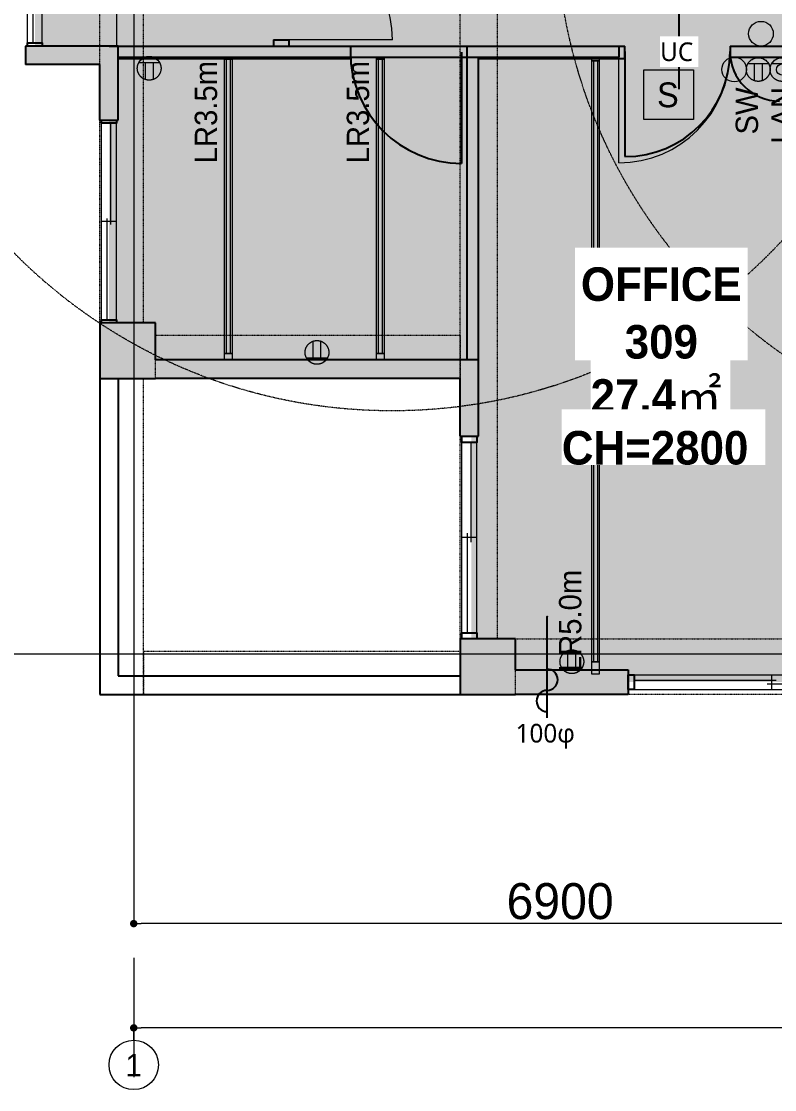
# Model space of a CAD drawing. Header units: millimetres. Extents: x -376000 to 292178, y -193032 to 188048.
# Drawn here: x -82738 to -76643, y 53324 to 61974 of the extents above; entities that cross this region are included whole.
import ezdxf

# ---------------------------------------------------------------- set-up
doc = ezdxf.new("R2010")
doc.units = ezdxf.units.MM
doc.header["$PDMODE"] = 1
doc.header["$PDSIZE"] = -2
for name, pattern in [('VW-01 短破線', [2.116125, 1.058062, -1.058062]), ('ラインタイプ-1', [2.116531, 1.058062, -1.058469]), ('ラインタイプ-28', [1.058161, 0.705383, -0.352778]), ('ラインタイプ-6', [5.291531, 3.175, -1.058062, 0.352704, -0.705764])]:
    doc.linetypes.add(name, pattern=pattern)
for name, color, linetype, lineweight in [('01_基準-寸法', 7, 'Continuous', 5), ('02_既存平面-内部建具・サッシ', 7, 'Continuous', 18), ('07_文字・記号', 7, 'Continuous', 9), ('_セキュリティー (2D)', 7, 'Continuous', 5), ('_塗（エリア） (2D)', 7, 'Continuous', 5), ('_塗（壁） (2D)', 7, 'Continuous', 5), ('_天井プロット (2D)', 7, 'Continuous', 5), ('_平面図(既存部) (2D)', 7, 'Continuous', 5), ('_平面図（新設） (2D)', 7, 'Continuous', 5), ('_文字・記号 (2D)', 7, 'Continuous', 5), ('_梁 (2D)', 7, 'Continuous', 5), ('_解体部 (2D)', 7, 'Continuous', 5), ('一般', 7, 'Continuous', 5), ('天伏図', 7, 'Continuous', 5)]:
    doc.layers.add(name, color=color, linetype=linetype, lineweight=lineweight)
for name, color, linetype, lineweight, true_color in [('02_0.25', 1, 'Continuous', 25, 0xff0000), ('03_0.15', 7, 'Continuous', 15, 0x990099), ('04_0.10', 7, 'Continuous', 9, 0x0099ff), ('05_0.05点線', 9, 'ラインタイプ-28', 5, 0x808080), ('06一点鎖線', 7, 'ラインタイプ-6', 9, 0x9999ff), ('08_ハッチ・色', 7, 'Continuous', 5, 0x888888)]:
    doc.layers.add(name, color=color, linetype=linetype, lineweight=lineweight, true_color=true_color)
doc.styles.add('Hiragino Kaku Gothic Pro W3', font='', dxfattribs={"bigfont": 'Hiragino Kaku Gothic Pro W3'})
doc.styles.add('Hiragino Sans W3', font='', dxfattribs={"bigfont": 'Hiragino Sans W3'})
doc.styles.add('Yu Gothic UI Semilight', font='Yu Gothic UI Semilight.ttf')
doc.styles.add('ＭＳ Ｐゴシック', font='MS PGothic.ttf')
doc.styles.add('ＭＳ Ｐゴシック (bold)', font='')
doc.styles.get('Hiragino Kaku Gothic Pro W3').set_extended_font_data('Hiragino Kaku Gothic Pro W3')
doc.styles.get('Hiragino Sans W3').set_extended_font_data('Hiragino Sans W3')
doc.styles.get('ＭＳ Ｐゴシック (bold)').set_extended_font_data('ＭＳ Ｐゴシック', bold=True)
doc.dimstyles.new('RGT', dxfattribs={"dimtxt": 161.781684, "dimasz": 0.999939, "dimexe": 0, "dimexo": 1, "dimgap": 0.5, "dimtad": 1, "dimdsep": 46, "dimtxsty": 'Hiragino Sans W3', "dimblk": 'DOT', "dimblk1": 'DOT', "dimblk2": 'DOT', "dimcen": 0, "dimazin": 0, "dimtfac": 1, "dimtix": 1, "dimtmove": 0, "dimatfit": 0, "dimldrblk": 'VW_FILLEDARROW', "dimfxl": 1, "dimfrac": 2, "dimtolj": 1, "dimarcsym": 0})

# ---------------------------------------------------------------- blocks, each defined once
blk = doc.blocks.new('塗（エリア） (2D)')
at = {"layer": '08_ハッチ・色', "linetype": 'Continuous', "lineweight": 0, "true_color": 0xd9d2ae, "transparency": 33554559}
blk.add_hatch(color=9, dxfattribs=at).paths.add_polyline_path([(-80628.7, 63568.6), (-80628.7, 63568.6), (-80628.7, 65273.6), (-79028.7, 65273.6), (-79028.7, 63568.6), (-61391.2, 63568.6), (-61397.5, 67757), (-59260, 67757), (-59253.7, 65248.6), (-57028.7, 65248.6), (-57028.7, 65248.6), (-54053.7, 65248.6), (-54053.7, 63528.1), (-54028.7, 63528.1), (-54028.7, 61728.1), (-80628.7, 61728.1)])
at = {"layer": '08_ハッチ・色', "linetype": 'Continuous', "lineweight": 0, "true_color": 0xf1ff98, "transparency": 33554559}
blk.add_hatch(color=51, dxfattribs=at).paths.add_polyline_path([(-82078.7, 64128.6), (-80628.7, 64128.6), (-80628.7, 61723.6), (-82628.7, 61723.6), (-82628.7, 63598.6), (-82078.7, 63598.6)])
at = {"layer": '08_ハッチ・色', "linetype": 'Continuous', "lineweight": 0, "true_color": 0x98d8ff, "transparency": 33554559}
blk.add_hatch(color=141, dxfattribs=at).paths.add_polyline_path([(-79097.4, 56623.6), (-75191.2, 56623.6), (-75191.2, 61728.1), (-82028.7, 61728.1), (-82028.7, 59158.1), (-79097.4, 59158.1)])
blk = doc.blocks.new('塗（壁） (2D)')
at = {"layer": '02_0.25', "linetype": 'Continuous', "lineweight": 0, "true_color": 0xaaaaaa}
for points in [[(-82703.7, 61623.6), (-82703.7, 61773.6), (-82103.7, 61773.6), (-82103.7, 61623.6)], [(-81953.7, 61173.6), (-82103.7, 61173.6), (-82103.7, 61773.6), (-81953.7, 61773.6)], [(-82103.7, 59533.1), (-81653.7, 59533.1), (-81653.7, 59083.1), (-82103.7, 59083.1)], [(-79038.4, 59233.1), (-79038.4, 59083.1), (-81653.7, 59083.1), (-81653.7, 59233.1)], [(-79188.4, 59083.1), (-79038.4, 59083.1), (-79038.4, 58614), (-79188.4, 58614)]]:
    blk.add_hatch(color=253, dxfattribs=at).paths.add_polyline_path(points)
at = {"layer": '08_ハッチ・色', "linetype": 'Continuous', "lineweight": 0}
blk.add_hatch(color=120, dxfattribs=at).paths.add_polyline_path([(-80566.2, 61773.6), (-80691.2, 61773.6), (-80691.2, 61823.6), (-80566.2, 61823.6)])
at = {"layer": '08_ハッチ・色', "color": 141}
for points in [[(-77903.7, 61683.6), (-77903.7, 61773.6), (-81953.7, 61683.6), (-81953.7, 61773.6)], [(-74363.7, 61683.6), (-74363.7, 61773.6), (-77003.7, 61683.6), (-77003.7, 61773.6)]]:
    blk.add_solid(points, dxfattribs=at)
at = {"layer": '08_ハッチ・色', "color": 253, "linetype": 'Continuous', "true_color": 0xaaaaaa}
for points in [[(-79188.4, 56523.6), (-78738.4, 56523.6), (-79188.4, 56973.6), (-78738.4, 56973.6)], [(-77828.7, 56523.6), (-77828.7, 56723.6), (-78738.4, 56523.6), (-78738.4, 56723.6)]]:
    blk.add_solid(points, dxfattribs=at)
blk = doc.blocks.new('グループ-31')
at = {"layer": '02_0.25', "flags": 128}
for points in [[(-1162.5, 60), (-1113.1, 60), (-1113.1, -60), (-1162.5, -60)], [(1113.1, 60), (1162.5, 60), (1162.5, -60), (1113.1, -60)]]:
    blk.add_lwpolyline(points, close=True, dxfattribs=at)
at = {"layer": '03_0.15'}
for p, q in [((-1113.1, 15), (37, 15)), ((0, -60), (0, 60)), ((-37, -15), (1113.1, -15))]:
    blk.add_line(p, q, dxfattribs=at)
at = {"layer": '04_0.10'}
for p, q in [((-1113.1, 60), (1113.1, 60)), ((-1113.1, -60), (1113.1, -60))]:
    blk.add_line(p, q, dxfattribs=at)
blk = doc.blocks.new('シンボル-2')
at = {"layer": '02_0.25', "color": 7}
blk.add_blockref('グループ-31', (0, 0), dxfattribs=at)
blk = doc.blocks.new('グループ-40')
at = {"layer": '02_0.25', "flags": 128}
for points in [[(-82088.7, 61148.6), (-82088.7, 61173.6), (-81968.7, 61173.6), (-81968.7, 61148.6)], [(-82088.7, 59533.1), (-82088.7, 59558.1), (-81968.7, 59558.1), (-81968.7, 59533.1)]]:
    blk.add_lwpolyline(points, close=True, dxfattribs=at)
at = {"layer": '03_0.15'}
for p, q in [((-82013.7, 60328.6), (-82013.7, 61148.6)), ((-82043.7, 59558.1), (-82043.7, 60378.6)), ((-81968.7, 60353.3), (-82088.7, 60353.3))]:
    blk.add_line(p, q, dxfattribs=at)
at = {"layer": '04_0.10'}
for p, q in [((-82088.7, 59558.1), (-82088.7, 61148.6)), ((-81968.7, 59558.1), (-81968.7, 61148.6))]:
    blk.add_line(p, q, dxfattribs=at)
blk = doc.blocks.new('グループ-43')
at = {"layer": '02_0.25', "flags": 128}
for points in [[(-82688.7, 63498.6), (-82688.7, 63523.6), (-82568.7, 63523.6), (-82568.7, 63498.6)], [(-82688.7, 61773.6), (-82688.7, 61798.6), (-82568.7, 61798.6), (-82568.7, 61773.6)]]:
    blk.add_lwpolyline(points, close=True, dxfattribs=at)
at = {"layer": '03_0.15'}
for p, q in [((-82613.7, 62636.1), (-82613.7, 63498.6)), ((-82568.7, 62660.7), (-82688.7, 62660.7)), ((-82643.7, 61798.6), (-82643.7, 62686.1))]:
    blk.add_line(p, q, dxfattribs=at)
at = {"layer": '04_0.10'}
for p, q in [((-82688.7, 61798.6), (-82688.7, 63498.6)), ((-82568.7, 61798.6), (-82568.7, 63498.6))]:
    blk.add_line(p, q, dxfattribs=at)
blk = doc.blocks.new('グループ-44')
at = {"layer": '02_0.25', "flags": 128}
for points in [[(-79173.4, 58564), (-79173.4, 58614), (-79053.4, 58614), (-79053.4, 58564)], [(-79173.4, 56973.6), (-79173.4, 57023.6), (-79053.4, 57023.6), (-79053.4, 56973.6)]]:
    blk.add_lwpolyline(points, close=True, dxfattribs=at)
at = {"layer": '03_0.15'}
for p, q in [((-79098.4, 57756.8), (-79098.4, 58564)), ((-79053.4, 57793.8), (-79173.4, 57793.8)), ((-79128.4, 57023.6), (-79128.4, 57830.8))]:
    blk.add_line(p, q, dxfattribs=at)
at = {"layer": '04_0.10'}
for p, q in [((-79173.4, 57023.6), (-79173.4, 58564)), ((-79053.4, 57023.6), (-79053.4, 58564))]:
    blk.add_line(p, q, dxfattribs=at)
blk = doc.blocks.new('平面図(既存部) (2D)')
at = {"layer": '02_0.25'}
for p, q in [((-81953.728, 61773.559), (-82703.728, 61773.559)), ((-82703.728, 61773.559), (-82703.728, 61623.559)), ((-81953.728, 61173.559), (-81953.728, 61773.559)), ((-82103.728, 61623.559), (-82703.728, 61623.559)), ((-82103.728, 61173.559), (-82103.728, 61623.559)), ((-82103.728, 61173.559), (-81953.728, 61173.559)), ((-81653.728, 59533.106), (-82103.728, 59533.106)), ((-82103.728, 59533.106), (-82103.728, 59083.106)), ((-81653.728, 59233.106), (-81653.728, 59533.106)), ((-79038.438, 59233.106), (-81653.728, 59233.106)), ((-79038.438, 58614.012), (-79038.438, 59233.106)), ((-82103.728, 59083.106), (-82103.728, 56523.559)), ((-82103.728, 59083.106), (-81653.728, 59083.106)), ((-81953.728, 59083.106), (-81953.728, 56673.559)), ((-79188.438, 59083.106), (-81653.728, 59083.106)), ((-79188.438, 58614.012), (-79188.438, 59083.106)), ((-79188.438, 58614.012), (-79038.438, 58614.012)), ((-78738.438, 56973.559), (-79188.438, 56973.559)), ((-79188.438, 56973.559), (-79188.438, 56523.559)), ((-78738.438, 56723.559), (-78738.438, 56973.559)), ((-81953.728, 56673.559), (-79188.438, 56673.559)), ((-78738.438, 56723.559), (-77828.728, 56723.559)), ((-77828.728, 56723.559), (-77828.728, 56523.559)), ((-82103.728, 56523.559), (-79188.438, 56523.559)), ((-79188.438, 56523.559), (-78738.438, 56523.559)), ((-77828.728, 56523.559), (-78738.438, 56523.559))]:
    blk.add_line(p, q, dxfattribs=at)
at = {"layer": '06一点鎖線'}
for p, q in [((-81828.728, 72925.18), (-81828.728, 54925.18)), ((-50528.728, 56848.559), (-85528.728, 56848.559))]:
    blk.add_line(p, q, dxfattribs=at)
at = {"layer": '02_0.25', "color": 7}
for name in ['グループ-43', 'グループ-44']:
    blk.add_blockref(name, (0, 0), dxfattribs=at)
at = {"layer": '04_0.10', "color": 7}
for name, p in [('グループ-40', (0, 0)), ('シンボル-2', (-76666.228, 56623.559))]:
    blk.add_blockref(name, p, dxfattribs=at)
blk = doc.blocks.new('解体部 (2D)')
at = {"layer": '02_0.25'}
for p, q in [((-81975.942, 61773.559), (-80075.942, 61773.559)), ((-80075.942, 61773.559), (-80075.942, 61673.559)), ((-79130.792, 59233.13), (-79130.792, 61773.583)), ((-79130.792, 61773.583), (-77853.728, 61773.559)), ((-77853.728, 61673.559), (-77853.728, 61773.559)), ((-81953.728, 61673.559), (-80075.942, 61673.559)), ((-79175.942, 61723.559), (-79175.942, 60823.559)), ((-79038.438, 59233.106), (-79038.438, 61673.607)), ((-79038.438, 61673.607), (-77853.728, 61673.559)), ((-77853.728, 61728.559), (-77853.728, 60878.559))]:
    blk.add_line(p, q, dxfattribs=at)
for centre, radius, start, end in [((-79175.942, 61723.559), 900, 180, 270), ((-77853.728, 61728.559), 850, 270, 0), ((-76603.728, 61728.559), 400, 180, 270)]:
    blk.add_arc(centre, radius, start, end, dxfattribs=at)
blk = doc.blocks.new('グループ-464')
at = {"layer": '04_0.10'}
blk.add_line((-77903.7, 60828.6), (-77903.7, 61728.6), dxfattribs=at)
blk.add_arc((-77903.7, 61728.6), 900, 270, 0, dxfattribs=at)
blk = doc.blocks.new('グループ-824')
at = {"layer": '04_0.10'}
blk.add_line((-79736.2, 61823.6), (-80636.2, 61823.6), dxfattribs=at)
blk.add_arc((-80636.2, 61823.6), 900, 0, 90, dxfattribs=at)
blk = doc.blocks.new('平面図（新設） (2D)')
at = {"layer": '02_0.25'}
for p, q in [((-82028.728, 61773.559), (-77903.728, 61773.559)), ((-80698.728, 61823.559), (-80573.728, 61823.559)), ((-80698.728, 61823.559), (-80698.728, 61773.559)), ((-80573.728, 61823.559), (-80573.728, 61773.559)), ((-77903.728, 61773.559), (-77903.728, 61683.559)), ((-77003.728, 61773.559), (-74363.728, 61773.559)), ((-77003.728, 61773.559), (-77003.728, 61683.559)), ((-81953.728, 61683.559), (-77903.728, 61683.559)), ((-77003.728, 61683.559), (-74363.728, 61683.559))]:
    blk.add_line(p, q, dxfattribs=at)
at = {"layer": '04_0.10', "flags": 128}
blk.add_lwpolyline([(-82568.728, 63523.559), (-81968.728, 63523.559), (-81968.728, 61773.559), (-82568.728, 61773.559)], close=True, dxfattribs=at)
at = {"layer": '04_0.10'}
for name in ['グループ-824', 'グループ-464']:
    blk.add_blockref(name, (0, 0), dxfattribs=at)
blk = doc.blocks.new('2口コンセント')
at = {"layer": '07_文字・記号', "linetype": 'Continuous', "lineweight": 0, "true_color": 0x63c3ff}
blk.add_hatch(color=151, dxfattribs=at).paths.add_polyline_path([(96, 0), (95.8, -6.4), (95.2, -12.6), (94.2, -18.8), (92.8, -24.9), (91, -30.8), (88.8, -36.6), (86.2, -42.4), (83.1, -48), (79.8, -53.4), (76.1, -58.5), (72.2, -63.4), (67.9, -67.9), (63.4, -72.2), (58.5, -76.1), (53.4, -79.8), (48, -83.1), (42.4, -86.2), (36.6, -88.8), (30.8, -91), (24.9, -92.8), (18.8, -94.2), (12.6, -95.2), (6.4, -95.8), (0, -96), (-6.4, -95.8), (-12.6, -95.2), (-18.8, -94.2), (-24.9, -92.8), (-30.8, -91), (-36.6, -88.8), (-42.4, -86.2), (-48, -83.1), (-53.4, -79.8), (-58.5, -76.1), (-63.4, -72.2), (-67.9, -67.9), (-72.2, -63.4), (-76.1, -58.5), (-79.8, -53.4), (-83.1, -48), (-86.2, -42.4), (-88.8, -36.6), (-91, -30.8), (-92.8, -24.9), (-94.2, -18.8), (-95.2, -12.6), (-95.8, -6.4), (-96, 0), (-95.8, 6.4), (-95.2, 12.6), (-94.2, 18.8), (-92.8, 24.9), (-91, 30.8), (-88.8, 36.6), (-86.2, 42.4), (-83.1, 48), (-79.8, 53.4), (-76.1, 58.5), (-72.2, 63.4), (-67.9, 67.9), (-63.4, 72.2), (-58.5, 76.1), (-53.4, 79.8), (-48, 83.1), (-42.4, 86.2), (-36.6, 88.8), (-30.8, 91), (-24.9, 92.8), (-18.8, 94.2), (-12.6, 95.2), (-6.4, 95.8), (0, 96), (6.4, 95.8), (12.6, 95.2), (18.8, 94.2), (24.9, 92.8), (30.8, 91), (36.6, 88.8), (42.4, 86.2), (48, 83.1), (53.4, 79.8), (58.5, 76.1), (63.4, 72.2), (67.9, 67.9), (72.2, 63.4), (76.1, 58.5), (79.8, 53.4), (83.1, 48), (86.2, 42.4), (88.8, 36.6), (91, 30.8), (92.8, 24.9), (94.2, 18.8), (95.2, 12.6), (95.8, 6.4)])
at = {"layer": '07_文字・記号', "linetype": 'Continuous', "lineweight": 0}
h = blk.add_hatch(color=7, dxfattribs=at)
edge = h.paths.add_edge_path()
edge.add_arc((0, 0), 96, 27.81814, 90)
edge.add_arc((0, 0), 96, 90, 152.18186)
edge.add_line((-84.9, 44.8), (84.9, 44.8))
at = {"layer": '07_文字・記号', "color": 7, "linetype": 'Continuous', "lineweight": 5}
for p, q in [((-32, 44.8), (-32, -90.5)), ((32, 44.8), (32, -90.5))]:
    blk.add_line(p, q, dxfattribs=at)
at = {"layer": '07_文字・記号', "color": 7, "linetype": 'Continuous', "lineweight": 5, "flags": 128}
blk.add_lwpolyline([(84.9, 44.8, 0.278179), (0, 96, 0.278179), (-84.9, 44.8), (84.9, 44.8)], format="xyb", close=True, dxfattribs=at)
at = {"layer": '07_文字・記号', "color": 7, "linetype": 'Continuous', "lineweight": 5}
blk.add_open_spline([(96, 0), (96, -25.7), (70.3, -70.3), (25.7, -96), (-25.7, -96), (-70.3, -70.3), (-96, -25.7), (-96, 25.7), (-70.3, 70.3), (-25.7, 96), (25.7, 96), (70.3, 70.3), (96, 25.7), (96, 0)], degree=2, dxfattribs=at)
blk = doc.blocks.new('グループ-1194')
at = {"layer": '07_文字・記号', "color": 160, "linetype": 'Continuous', "lineweight": 5, "true_color": 0x003dff, "transparency": 33554687, "flags": 128}
for points in [[(-79803.4, 61683.6), (-79803.4, 61667.8), (-79863.4, 61667.8), (-79863.4, 61683.6)], [(-79803.4, 61667.8), (-79803.4, 59285.6), (-79863.4, 59285.6), (-79863.4, 61667.8)], [(-79818.4, 61667.8), (-79818.4, 59285.6), (-79848.4, 59285.6), (-79848.4, 61667.8)], [(-79803.4, 59285.6), (-79803.4, 59233.1), (-79863.4, 59233.1), (-79863.4, 59285.6)]]:
    blk.add_lwpolyline(points, close=True, dxfattribs=at)
at = {"layer": '07_文字・記号', "color": 160, "true_color": 0x003dff, "insert": (-80013.3, 61238.6), "char_height": 180.91, "attachment_point": 5, "rotation": 90, "line_spacing_factor": 1.007907, "style": 'ＭＳ Ｐゴシック'}
blk.add_mtext('LR3.5m', dxfattribs=at)
blk = doc.blocks.new('グループ-1208')
at = {"color": 255, "linetype": 'Continuous', "lineweight": 5}
blk.add_wipeout([(-77800.3, 59401), (-77650.3, 59401), (-77650.3, 59151), (-77800.3, 59151)], dxfattribs=at).dxf.layer = '天伏図'
at = {"layer": '天伏図', "color": 82, "linetype": 'Continuous', "lineweight": 5, "true_color": 0x1ade00}
blk.add_line((-77800.3, 59359.9), (-77650.3, 59359.9), dxfattribs=at)
at = {"layer": '天伏図', "color": 82, "linetype": 'Continuous', "lineweight": 5, "true_color": 0x1ade00, "flags": 128}
blk.add_lwpolyline([(-77800.3, 59401), (-77650.3, 59401), (-77650.3, 59151), (-77800.3, 59151)], close=True, dxfattribs=at)
at = {"layer": '天伏図', "color": 82, "true_color": 0x1ade00, "insert": (-77776.2, 59319.6), "char_height": 120.6, "attachment_point": 1, "line_spacing_factor": 1.006145, "style": 'ＭＳ Ｐゴシック'}
blk.add_mtext('S', dxfattribs=at)
blk = doc.blocks.new('グループ-1212')
at = {"color": 255, "linetype": 'Continuous', "lineweight": 5}
blk.add_wipeout([(-77800.3, 59401), (-77650.3, 59401), (-77650.3, 59151), (-77800.3, 59151)], dxfattribs=at).dxf.layer = '天伏図'
at = {"layer": '天伏図', "color": 82, "linetype": 'Continuous', "lineweight": 5, "true_color": 0x1ade00}
blk.add_line((-77800.3, 59359.9), (-77650.3, 59359.9), dxfattribs=at)
at = {"layer": '天伏図', "color": 82, "linetype": 'Continuous', "lineweight": 5, "true_color": 0x1ade00, "flags": 128}
blk.add_lwpolyline([(-77800.3, 59401), (-77650.3, 59401), (-77650.3, 59151), (-77800.3, 59151)], close=True, dxfattribs=at)
at = {"layer": '天伏図', "color": 82, "true_color": 0x1ade00, "insert": (-77776.2, 59319.6), "char_height": 120.6, "attachment_point": 1, "line_spacing_factor": 1.006145, "style": 'ＭＳ Ｐゴシック'}
blk.add_mtext('S', dxfattribs=at)
blk = doc.blocks.new('グループ-1241')
at = {"layer": '07_文字・記号', "color": 160, "linetype": 'Continuous', "lineweight": 5, "true_color": 0x003dff, "transparency": 33554687, "flags": 128}
for points in [[(191.9, 2505), (191.9, 2475), (131.9, 2475), (131.9, 2505)], [(191.9, 2475), (191.9, -2390), (131.9, -2390), (131.9, 2475)], [(176.9, 2475), (176.9, -2390), (146.9, -2390), (146.9, 2475)], [(191.9, -2390), (191.9, -2490), (131.9, -2490), (131.9, -2390)]]:
    blk.add_lwpolyline(points, close=True, dxfattribs=at)
at = {"layer": '07_文字・記号', "color": 160, "true_color": 0x003dff, "insert": (-42, -2060), "char_height": 180.91, "attachment_point": 5, "rotation": 90, "line_spacing_factor": 1.007907, "style": 'ＭＳ Ｐゴシック'}
blk.add_mtext('LR5.0m', dxfattribs=at)
blk = doc.blocks.new('シンボル-6')
at = {"layer": '07_文字・記号', "color": 7}
blk.add_blockref('グループ-1241', (0, 0), dxfattribs=at)
blk = doc.blocks.new('グループ-1242')
at = {"layer": '07_文字・記号', "color": 160, "linetype": 'Continuous', "lineweight": 5, "true_color": 0x003dff, "transparency": 33554687, "flags": 128}
for points in [[(-81033.4, 61683.6), (-81033.4, 61667.8), (-81093.4, 61667.8), (-81093.4, 61683.6)], [(-81033.4, 61667.8), (-81033.4, 59285.6), (-81093.4, 59285.6), (-81093.4, 61667.8)], [(-81048.4, 61667.8), (-81048.4, 59285.6), (-81078.4, 59285.6), (-81078.4, 61667.8)], [(-81033.4, 59285.6), (-81033.4, 59233.1), (-81093.4, 59233.1), (-81093.4, 59285.6)]]:
    blk.add_lwpolyline(points, close=True, dxfattribs=at)
at = {"layer": '07_文字・記号', "color": 160, "true_color": 0x003dff, "insert": (-81243.3, 61238.6), "char_height": 180.91, "attachment_point": 5, "rotation": 90, "line_spacing_factor": 1.007907, "style": 'ＭＳ Ｐゴシック'}
blk.add_mtext('LR3.5m', dxfattribs=at)
blk = doc.blocks.new('グループ-1278')
at = {"layer": '07_文字・記号', "linetype": 'Continuous', "lineweight": 0, "true_color": 0x63c3ff}
blk.add_hatch(color=151, dxfattribs=at).paths.add_polyline_path([(-76679.5, 61583.6), (-76679.3, 61577.2), (-76678.7, 61570.9), (-76677.7, 61564.8), (-76676.3, 61558.7), (-76674.5, 61552.8), (-76672.3, 61546.9), (-76669.7, 61541.2), (-76666.6, 61535.6), (-76663.3, 61530.1), (-76659.6, 61525), (-76655.7, 61520.2), (-76651.4, 61515.6), (-76646.9, 61511.4), (-76642, 61507.4), (-76636.9, 61503.8), (-76631.5, 61500.4), (-76625.9, 61497.4), (-76620.1, 61494.8), (-76614.3, 61492.6), (-76608.4, 61490.8), (-76602.3, 61489.4), (-76596.1, 61488.4), (-76589.9, 61487.8), (-76583.5, 61487.6), (-76577.1, 61487.8), (-76570.9, 61488.4), (-76564.7, 61489.4), (-76558.6, 61490.8), (-76552.7, 61492.6), (-76546.9, 61494.8), (-76541.1, 61497.4), (-76535.5, 61500.4), (-76530.1, 61503.8), (-76524.9, 61507.4), (-76520.1, 61511.4), (-76515.6, 61515.6), (-76511.3, 61520.2), (-76507.4, 61525), (-76503.7, 61530.1), (-76500.4, 61535.6), (-76497.3, 61541.2), (-76494.7, 61546.9), (-76492.5, 61552.8), (-76490.7, 61558.7), (-76489.3, 61564.8), (-76488.3, 61570.9), (-76487.7, 61577.2), (-76487.5, 61583.6), (-76487.7, 61589.9), (-76488.3, 61596.2), (-76489.3, 61602.4), (-76490.7, 61608.4), (-76492.5, 61614.4), (-76494.7, 61620.2), (-76497.3, 61625.9), (-76500.4, 61631.6), (-76503.7, 61637), (-76507.4, 61642.1), (-76511.3, 61646.9), (-76515.6, 61651.5), (-76520.1, 61655.7), (-76524.9, 61659.7), (-76530.1, 61663.3), (-76535.5, 61666.7), (-76541.1, 61669.7), (-76546.9, 61672.3), (-76552.7, 61674.5), (-76558.6, 61676.3), (-76564.7, 61677.8), (-76570.9, 61678.8), (-76577.1, 61679.4), (-76583.5, 61679.6), (-76589.9, 61679.4), (-76596.1, 61678.8), (-76602.3, 61677.8), (-76608.4, 61676.3), (-76614.3, 61674.5), (-76620.1, 61672.3), (-76625.9, 61669.7), (-76631.5, 61666.7), (-76636.9, 61663.3), (-76642, 61659.7), (-76646.9, 61655.7), (-76651.4, 61651.5), (-76655.7, 61646.9), (-76659.6, 61642.1), (-76663.3, 61637), (-76666.6, 61631.6), (-76669.7, 61625.9), (-76672.3, 61620.2), (-76674.5, 61614.4), (-76676.3, 61608.4), (-76677.7, 61602.4), (-76678.7, 61596.2), (-76679.3, 61589.9)])
at = {"layer": '07_文字・記号', "linetype": 'Continuous', "lineweight": 0}
h = blk.add_hatch(color=7, dxfattribs=at)
edge = h.paths.add_edge_path()
edge.add_arc((-76583.5, 61583.6), 96, 90, 152.18186, ccw=False)
edge.add_arc((-76583.5, 61583.6), 96, 27.81814, 90, ccw=False)
edge.add_line((-76498.6, 61628.4), (-76668.4, 61628.4))
at = {"layer": '07_文字・記号', "color": 7, "linetype": 'Continuous', "lineweight": 5, "flags": 128}
blk.add_lwpolyline([(-76668.4, 61628.4, -0.278179), (-76583.5, 61679.6, -0.278179), (-76498.6, 61628.4), (-76668.4, 61628.4)], format="xyb", close=True, dxfattribs=at)
at = {"layer": '07_文字・記号', "color": 7, "linetype": 'Continuous', "lineweight": 5, "transparency": 33554687}
blk.add_circle((-76583.5, 61583.6), 44.8, dxfattribs=at)
at = {"layer": '07_文字・記号', "color": 7, "linetype": 'Continuous', "lineweight": 5}
blk.add_open_spline([(-76679.5, 61583.6), (-76679.5, 61557.8), (-76653.8, 61513.3), (-76609.2, 61487.6), (-76557.8, 61487.6), (-76513.2, 61513.3), (-76487.5, 61557.8), (-76487.5, 61609.3), (-76513.2, 61653.8), (-76557.8, 61679.6), (-76609.2, 61679.6), (-76653.8, 61653.8), (-76679.5, 61609.3), (-76679.5, 61583.6)], degree=2, dxfattribs=at)
at = {"layer": '一般', "color": 7, "transparency": 33554687, "insert": (-76669.3, 60981.7), "char_height": 180.91, "attachment_point": 1, "rotation": 90, "line_spacing_factor": 1.007907, "style": 'ＭＳ Ｐゴシック'}
blk.add_mtext('LAN', dxfattribs=at)
blk = doc.blocks.new('天井プロット (2D)')
at = {"layer": '07_文字・記号', "linetype": 'Continuous', "lineweight": 0, "true_color": 0x0036e9}
h = blk.add_hatch(color=160, dxfattribs=at)
edge = h.paths.add_edge_path()
edge.add_arc((-76970, 61583.6), 100, 0, 360)
at = {"layer": '02_0.25'}
for p, q in [((-77414.4, 61423.8), (-77414.4, 62073.5)), ((-78483.6, 56335.6), (-78483.6, 57153.8))]:
    blk.add_line(p, q, dxfattribs=at)
at = {"layer": '02_0.25', "lineweight": 25, "flags": 128}
blk.add_lwpolyline([(-78483.9, 57152.8), (-78483.6, 57153.8), (-78483.3, 57152.8)], dxfattribs=at)
at = {"layer": '02_0.25'}
for centre, start, end in [((-78483.6, 56642.6), 270, 90), ((-78483.6, 56470.6), 90, 270)]:
    blk.add_arc(centre, 86, start, end, dxfattribs=at)
at = {"layer": '07_文字・記号', "color": 160, "true_color": 0x0036e9}
for centre in [(-76753.7, 61873.6), (-76970, 61583.6)]:
    blk.add_circle(centre, 100, dxfattribs=at)
at = {"layer": '07_文字・記号', "color": 7, "transparency": 33554687, "xscale": -1}
for p in [(-81703.7, 61593.6), (-76775.5, 61583.6)]:
    blk.add_blockref('2口コンセント', p, dxfattribs=at)
at = {"layer": '07_文字・記号', "color": 7}
for name, p in [('グループ-1242', (0, 0)), ('グループ-1194', (0, 0)), ('シンボル-6', (-78254, 59178.6))]:
    blk.add_blockref(name, p, dxfattribs=at)
at = {"layer": '07_文字・記号', "color": 7, "transparency": 33554687}
blk.add_blockref('グループ-1278', (0, 0), dxfattribs=at)
at = {"layer": '07_文字・記号', "color": 7, "transparency": 33554687, "xscale": -1, "rotation": 180}
for p in [(-80346.1, 59293.1), (-78283.6, 56788.6)]:
    blk.add_blockref('2口コンセント', p, dxfattribs=at)
at = {"layer": '07_文字・記号', "color": 82, "true_color": 0x1ade00, "transparency": 33554687}
blk.add_blockref('グループ-1208', (0, 0), dxfattribs=at)
at = {"layer": '04_0.10', "insert": (-78738.7, 56285.2), "char_height": 150.76, "attachment_point": 1, "line_spacing_factor": 1.005088, "style": 'Yu Gothic UI Semilight'}
blk.add_mtext('100φ', dxfattribs=at)
at = {"layer": '07_文字・記号', "color": 160, "true_color": 0x0036e9, "insert": (-76957.9, 61057.3), "char_height": 180.91, "attachment_point": 1, "rotation": 90, "line_spacing_factor": 1.007907, "style": 'ＭＳ Ｐゴシック'}
blk.add_mtext('SW', dxfattribs=at)
at = {"layer": '07_文字・記号', "color": 82, "true_color": 0x1ade00, "transparency": 33554687}
blk.add_blockref('グループ-1212', (0, 0), dxfattribs=at)
at = {"color": 255}
blk.add_wipeout([(-77569.4, 61603.7), (-77259.5, 61603.7), (-77259.5, 61853.4), (-77569.4, 61853.4)], dxfattribs=at).dxf.layer = '04_0.10'
at = {"layer": '07_文字・記号', "color": 100, "linetype": 'VW-01 短破線', "true_color": 0x00ff3f}
for centre in [(-79738, 63120), (-74111.6, 62800)]:
    blk.add_circle(centre, 4300, dxfattribs=at)
at = {"layer": '04_0.10', "insert": (-77569.4, 61803.1), "char_height": 150.76, "attachment_point": 1, "line_spacing_factor": 1.005088, "style": 'Yu Gothic UI Semilight'}
blk.add_mtext('UC', dxfattribs=at)
blk = doc.blocks.new('_Dot')
at = {"color": 0, "linetype": 'ByBlock', "lineweight": -2}
blk.add_line((-0.5, 0), (-1, 0), dxfattribs=at)
at = {"color": 0, "linetype": 'ByBlock', "const_width": 0.5}
blk.add_lwpolyline([(-0.25, 0, 1), (0.25, 0, 1)], format="xyb", close=True, dxfattribs=at)
blk = doc.blocks.new('*D456')
at = {"layer": '01_基準-寸法', "color": 0, "lineweight": -2}
for p, q in [((-81828.7, 55233.8), (-81828.7, 54668)), ((-74928.7, 55233.8), (-74928.7, 54668)), ((-74988.7, 54668), (-81768.7, 54668))]:
    blk.add_line(p, q, dxfattribs=at)
at = {"layer": 'Defpoints', "color": 0}
for p in [(-81828.7, 55234.8), (-74928.7, 55234.8), (-81828.7, 54668)]:
    blk.add_point(p, dxfattribs=at)
at = {"layer": '01_基準-寸法', "color": 0, "lineweight": -2, "xscale": 59.99633789062499, "yscale": 59.99633789062499, "zscale": 59.99633789062499, "rotation": 180}
blk.add_blockref('_Dot', (-81828.7, 54668), dxfattribs=at)
at = {"layer": '01_基準-寸法', "color": 0, "lineweight": -2, "xscale": 59.99633789062499, "yscale": 59.99633789062499, "zscale": 59.99633789062499}
blk.add_blockref('_Dot', (-74928.7, 54668), dxfattribs=at)
at = {"layer": '01_基準-寸法', "color": 0, "insert": (-78378.7, 54848.2), "char_height": 291.21, "attachment_point": 5, "style": 'Hiragino Kaku Gothic Pro W3'}
blk.add_mtext('\\A1;6900', dxfattribs=at)
blk = doc.blocks.new('VW_FILLEDARROW')
at = {"color": 0, "linetype": 'Continuous', "lineweight": 5, "transparency": 16777216, "flags": 128}
blk.add_lwpolyline([(-161.33, 43.23), (0, 0), (-161.33, -43.23)], close=True, dxfattribs=at)
blk = doc.blocks.new('*D460')
at = {"layer": '01_基準-寸法', "color": 0, "lineweight": -2}
for p, q in [((-81828.7, 54389.7), (-81828.7, 53823.8)), ((-54228.7, 54389.7), (-54228.7, 53823.8)), ((-54288.7, 53823.8), (-81768.7, 53823.8))]:
    blk.add_line(p, q, dxfattribs=at)
at = {"layer": 'Defpoints', "color": 0}
for p in [(-81828.7, 54390.7), (-54228.7, 54390.7), (-81828.7, 53823.8)]:
    blk.add_point(p, dxfattribs=at)
at = {"layer": '01_基準-寸法', "color": 0, "lineweight": -2, "xscale": 59.99633789062499, "yscale": 59.99633789062499, "zscale": 59.99633789062499, "rotation": 180}
blk.add_blockref('_Dot', (-81828.7, 53823.8), dxfattribs=at)
at = {"layer": '01_基準-寸法', "color": 0, "lineweight": -2, "xscale": 59.99633789062499, "yscale": 59.99633789062499, "zscale": 59.99633789062499}
blk.add_blockref('_Dot', (-54228.7, 53823.8), dxfattribs=at)
at = {"layer": '01_基準-寸法', "color": 0, "insert": (-68028.7, 54004), "char_height": 291.21, "attachment_point": 5, "style": 'Hiragino Kaku Gothic Pro W3'}
blk.add_mtext('\\A1;27600', dxfattribs=at)
blk = doc.blocks.new('グループ-1466')
at = {"layer": '04_0.10', "linetype": 'Continuous', "lineweight": 0, "true_color": 0xc1d9af}
blk.add_hatch(color=9, dxfattribs=at).paths.add_polyline_path([(-200, 200), (200, 200), (200, -200), (-200, -200)])
at = {"layer": '04_0.10', "color": 7, "flags": 128}
blk.add_lwpolyline([(-200, 200), (200, 200), (200, -200), (-200, -200)], close=True, dxfattribs=at)
at = {"layer": '04_0.10', "color": 9, "linetype": 'Continuous', "true_color": 0xc1d9af}
blk.add_solid([(-94.3, -166.5), (94.3, -166.5), (-94.3, 166.5), (94.3, 166.5)], dxfattribs=at)
blk.add_solid([(-94.3, -166.5), (94.3, -166.5), (-94.3, 166.5), (94.3, 166.5)], dxfattribs=at)
at = {"layer": '04_0.10', "color": 157, "true_color": 0x20618e, "insert": (-94.3, 99.1), "char_height": 201, "attachment_point": 1, "line_spacing_factor": 1.007555, "style": 'ＭＳ Ｐゴシック'}
blk.add_mtext('S', dxfattribs=at)
blk = doc.blocks.new('AT錠')
at = {"layer": '04_0.10'}
blk.add_blockref('グループ-1466', (0, 0), dxfattribs=at)
blk = doc.blocks.new('セキュリティー (2D)')
at = {"layer": '04_0.10', "color": 7}
blk.add_blockref('AT錠', (-77500, 61380), dxfattribs=at)
blk = doc.blocks.new('梁 (2D)')
at = {"layer": '05_0.05点線', "color": 7, "linetype": 'ラインタイプ-1', "flags": 128}
for points in [[(-79188.438, 63673.559), (-78888.438, 63673.559), (-78888.438, 56973.559), (-79188.438, 56973.559)], [(-82103.728, 63528.106), (-81753.728, 63528.106), (-81753.728, 59533.106), (-82103.728, 59533.106)], [(-81653.728, 59083.106), (-81653.728, 59433.106), (-79188.438, 59433.106), (-79188.438, 59083.106)], [(-82103.728, 59083.106), (-81753.728, 59083.106), (-81753.728, 56523.559), (-82103.728, 56523.559)], [(-78738.438, 56523.559), (-78738.438, 56973.559), (-75253.728, 56973.559), (-75253.728, 56523.559)], [(-81747.984, 56523.559), (-81747.984, 56873.559), (-79188.438, 56873.559), (-79188.438, 56523.559)]]:
    blk.add_lwpolyline(points, close=True, dxfattribs=at)
blk = doc.blocks.new('文字・記号 (2D)')
at = {"layer": '01_基準-寸法', "color": 7, "linetype": 'Continuous'}
blk.add_line((-81828.728, 53823.83), (-81828.728, 53423.83), dxfattribs=at)
at = {"layer": '01_基準-寸法'}
blk.add_line((-81828.728, 53723.83), (-81828.728, 53823.83), dxfattribs=at)
blk.add_line((-81828.728, 53723.83), (-81828.728, 53823.83), dxfattribs=at)
blk.add_line((-81828.728, 53723.83), (-81828.728, 53823.83), dxfattribs=at)
blk.add_line((-81828.728, 53723.83), (-81828.728, 53823.83), dxfattribs=at)
blk.add_circle((-81828.728, 53523.83), 200, dxfattribs=at)
at = {"layer": '01_基準-寸法', "insert": (-81828.728, 53612.946), "char_height": 180.909, "attachment_point": 2, "line_spacing_factor": 1.007907, "style": 'ＭＳ Ｐゴシック'}
blk.add_mtext('1', dxfattribs=at)
at = {"layer": '01_基準-寸法'}
for base, p1, p2, picture, middle in [((-81828.728, 54667.993), (-74928.728, 55234.83), (-81828.728, 55234.83), '*D456', (-78378.728, 54848.158)), ((-81828.728, 53823.83), (-54228.728, 54390.667), (-81828.728, 54390.667), '*D460', (-68028.728, 54003.995))]:
    dim = blk.add_linear_dim(base=base, p1=p1, p2=p2, dimstyle='RGT', override={"dimtxt": 291.207031, "dimasz": 59.996338, "dimgap": 30, "dimpost": '<>', "dimtxsty": 'Hiragino Kaku Gothic Pro W3', "dimtmove": 2}, dxfattribs=at)
    dim.commit()
    dim.dimension.update_dxf_attribs({"geometry": picture, "text_midpoint": middle})
at = {"color": 255, "linetype": 'Continuous', "lineweight": 5, "transparency": 33554687}
blk.add_wipeout([(-78131.795, 58804.773), (-77001.749, 58804.773), (-77001.749, 59254.353), (-78131.795, 59254.353)], dxfattribs=at).dxf.layer = '02_既存平面-内部建具・サッシ'
at = {"layer": '02_既存平面-内部建具・サッシ', "color": 7, "transparency": 33554687, "insert": (-78131.795, 58804.773), "char_height": 271.3633, "attachment_point": 7, "line_spacing_factor": 0.25, "style": 'ＭＳ Ｐゴシック (bold)'}
blk.add_mtext('27.4㎡', dxfattribs=at)
at = {"color": 255, "linetype": 'Continuous', "lineweight": 5, "transparency": 33554687}
blk.add_wipeout([(-78258.388, 59228.106), (-76860.88, 59228.106), (-76860.88, 60142.506), (-78258.388, 60142.506)], dxfattribs=at).dxf.layer = '02_既存平面-内部建具・サッシ'
at = {"layer": '02_既存平面-内部建具・サッシ', "color": 7, "transparency": 33554687, "insert": (-77559.634, 59239.042), "char_height": 271.3633, "attachment_point": 8, "line_spacing_factor": 1.032185, "style": 'ＭＳ Ｐゴシック (bold)'}
blk.add_mtext('OFFICE\\P309', dxfattribs=at)
at = {"color": 255, "linetype": 'Continuous', "lineweight": 5, "transparency": 33554687}
blk.add_wipeout([(-78364.959, 58381.439), (-76716.753, 58381.439), (-76716.753, 58831.019), (-78364.959, 58831.019)], dxfattribs=at).dxf.layer = '02_既存平面-内部建具・サッシ'
at = {"layer": '02_既存平面-内部建具・サッシ', "color": 7, "transparency": 33554687, "insert": (-78364.959, 58381.439), "char_height": 271.3633, "attachment_point": 7, "line_spacing_factor": 0.25, "style": 'ＭＳ Ｐゴシック (bold)'}
blk.add_mtext('CH=2800', dxfattribs=at)

msp = doc.modelspace()

# ---------------------------------------------------------------- block references
at = {"layer": '_塗（エリア） (2D)'}
msp.add_blockref('塗（エリア） (2D)', (0, 0), dxfattribs=at)
at = {"layer": '_塗（壁） (2D)'}
msp.add_blockref('塗（壁） (2D)', (0, 0), dxfattribs=at)

# ---------------------------------------------------------------- next in the draw order: block references
at = {"layer": '_平面図(既存部) (2D)'}
msp.add_blockref('平面図(既存部) (2D)', (0, 0), dxfattribs=at)

# ---------------------------------------------------------------- next in the draw order: block references
at = {"layer": '_解体部 (2D)'}
msp.add_blockref('解体部 (2D)', (0, 0), dxfattribs=at)

# ---------------------------------------------------------------- next in the draw order: block references
at = {"layer": '_平面図（新設） (2D)'}
msp.add_blockref('平面図（新設） (2D)', (0, 0), dxfattribs=at)

# ---------------------------------------------------------------- next in the draw order: block references
at = {"layer": '_天井プロット (2D)'}
msp.add_blockref('天井プロット (2D)', (0, 0), dxfattribs=at)

# ---------------------------------------------------------------- next in the draw order: block references
at = {"layer": '_文字・記号 (2D)'}
msp.add_blockref('文字・記号 (2D)', (0, 0), dxfattribs=at)

# ---------------------------------------------------------------- next in the draw order: block references
at = {"layer": '_セキュリティー (2D)'}
msp.add_blockref('セキュリティー (2D)', (0, 0), dxfattribs=at)

# ---------------------------------------------------------------- next in the draw order: block references
at = {"layer": '_梁 (2D)'}
msp.add_blockref('梁 (2D)', (0, 0), dxfattribs=at)

doc.saveas('drawing.dxf')
